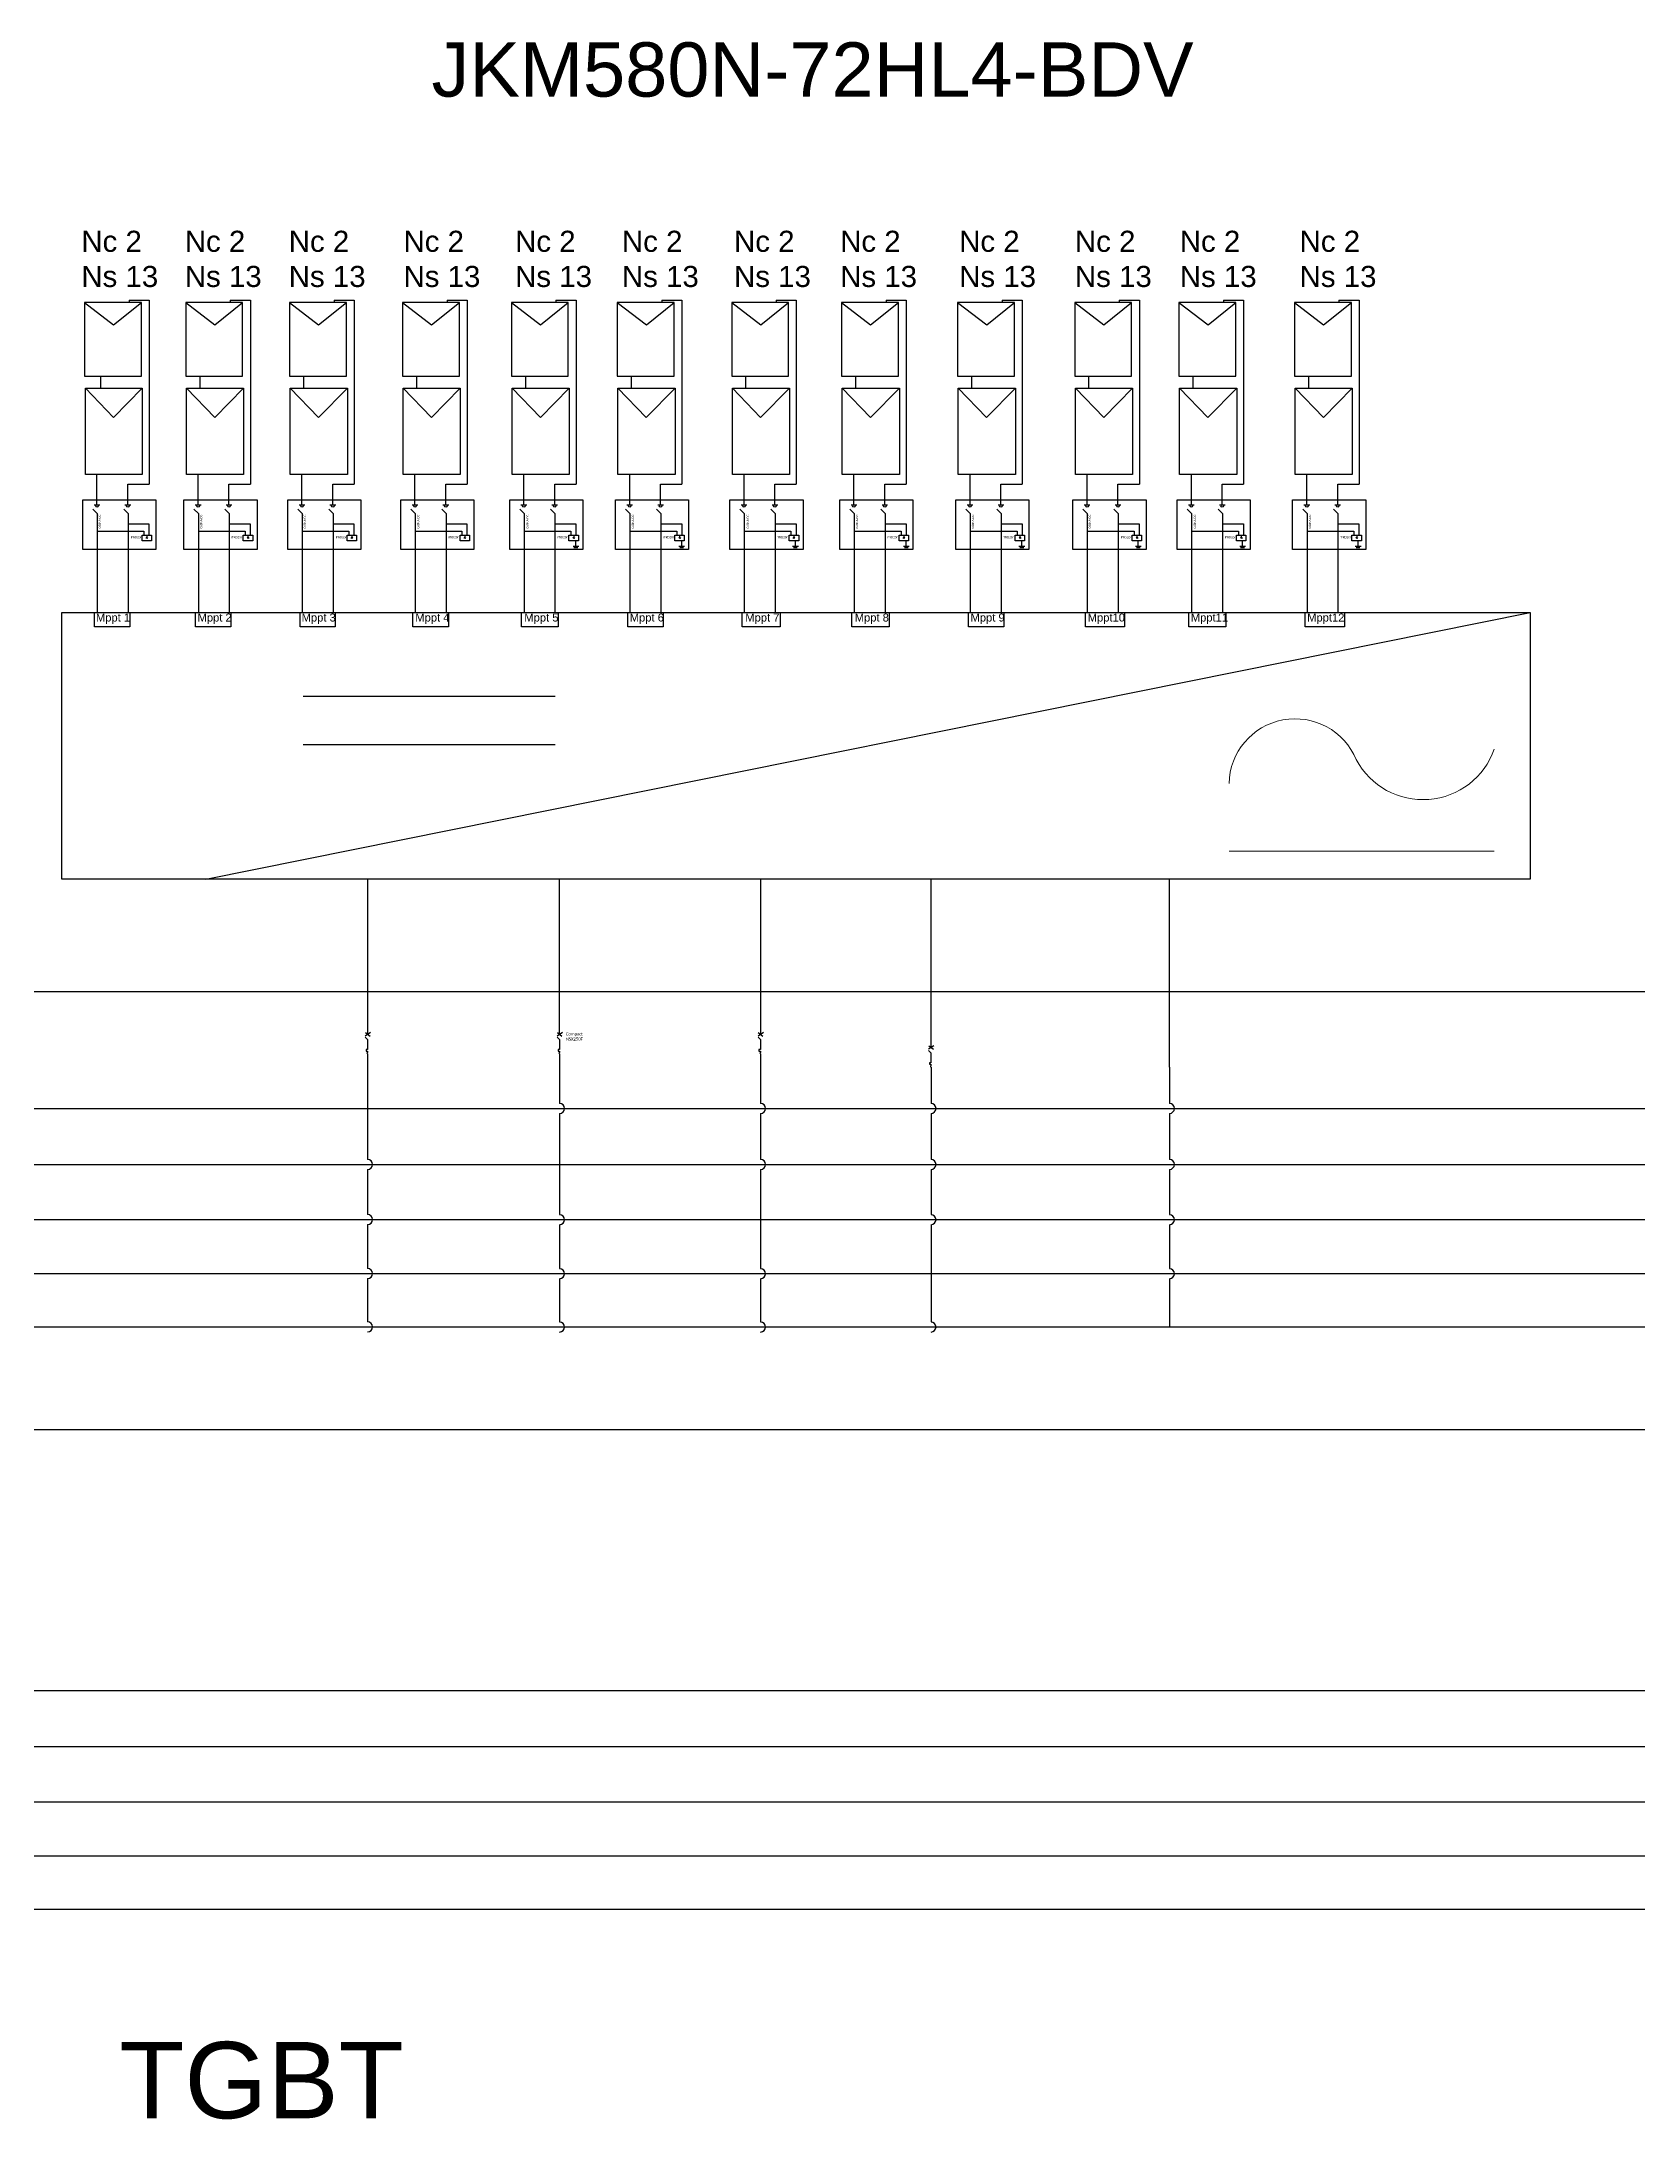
# Model space of a CAD drawing. Header units: inches. Extents: x 355 to 1848, y 183 to 399.
# Drawn here: x 1058.3 to 1196.9, y 218.6 to 399.1 of the extents above; entities that cross this region are included whole.
import ezdxf

# ---------------------------------------------------------------- set-up
doc = ezdxf.new("R2010")
doc.units = ezdxf.units.IN
doc.header["$MEASUREMENT"] = 0
doc.layers.add('PDF2_Geometry', color=7, linetype='Continuous', true_color=0x2676ba)
doc.styles.get("Standard").update_dxf_attribs({"font": 'arial.ttf'})

msp = doc.modelspace()

# ---------------------------------------------------------------- linework, layer by layer
for p, q in [((1061.99, 376.41), (1064.52, 374.47)), ((1064.52, 374.47), (1066.93, 376.41)), ((1070.78, 376.41), (1073.31, 374.47)), ((1073.31, 374.47), (1075.72, 376.41)), ((1079.8, 376.41), (1082.33, 374.47)), ((1082.33, 374.47), (1084.75, 376.41)), ((1089.62, 376.41), (1092.15, 374.47)), ((1092.15, 374.47), (1094.56, 376.41)), ((1099.08, 376.41), (1101.61, 374.47)), ((1101.61, 374.47), (1104.02, 376.41)), ((1108.28, 376.41), (1110.81, 374.47)), ((1110.81, 374.47), (1113.22, 376.41)), ((1118.22, 376.41), (1120.74, 374.47)), ((1120.74, 374.47), (1123.16, 376.41)), ((1127.77, 376.41), (1130.29, 374.47)), ((1130.29, 374.47), (1132.71, 376.41)), ((1137.85, 376.41), (1140.38, 374.47)), ((1140.38, 374.47), (1142.79, 376.41)), ((1148.02, 376.41), (1150.55, 374.47)), ((1150.55, 374.47), (1152.96, 376.41)), ((1157.08, 376.41), (1159.61, 374.47)), ((1159.61, 374.47), (1162.02, 376.41)), ((1167.11, 376.41), (1169.64, 374.47)), ((1169.64, 374.47), (1172.06, 376.41)), ((1062.06, 368.97), (1064.51, 366.42)), ((1064.51, 366.42), (1067.01, 368.97)), ((1070.85, 368.97), (1073.3, 366.42)), ((1073.3, 366.42), (1075.81, 368.97)), ((1079.87, 368.97), (1082.32, 366.42)), ((1082.32, 366.42), (1084.83, 368.97)), ((1089.68, 368.97), (1092.14, 366.42)), ((1092.14, 366.42), (1094.64, 368.97)), ((1099.15, 368.97), (1101.6, 366.42)), ((1101.6, 366.42), (1104.11, 368.97)), ((1108.34, 368.97), (1110.8, 366.42)), ((1110.8, 366.42), (1113.3, 368.97)), ((1118.28, 368.97), (1120.73, 366.42)), ((1120.73, 366.42), (1123.24, 368.97)), ((1127.83, 368.97), (1130.29, 366.42)), ((1130.29, 366.42), (1132.79, 368.97)), ((1137.91, 368.97), (1140.37, 366.42)), ((1140.37, 366.42), (1142.87, 368.97)), ((1148.08, 368.97), (1150.54, 366.42)), ((1150.54, 366.42), (1153.04, 368.97)), ((1157.14, 368.97), (1159.6, 366.42)), ((1159.6, 366.42), (1162.1, 368.97)), ((1167.18, 368.97), (1169.63, 366.42)), ((1169.63, 366.42), (1172.14, 368.97)), ((1062.82, 358.86), (1063.07, 358.86)), ((1063.07, 358.86), (1063.32, 358.86)), ((1065.5, 358.86), (1065.75, 358.86)), ((1065.75, 358.86), (1066, 358.86)), ((1071.61, 358.86), (1071.86, 358.86)), ((1071.86, 358.86), (1072.11, 358.86)), ((1074.29, 358.86), (1074.54, 358.86)), ((1074.54, 358.86), (1074.79, 358.86)), ((1080.63, 358.86), (1080.88, 358.86)), ((1080.88, 358.86), (1081.13, 358.86)), ((1083.31, 358.86), (1083.56, 358.86)), ((1083.56, 358.86), (1083.81, 358.86)), ((1090.45, 358.86), (1090.7, 358.86)), ((1090.7, 358.86), (1090.95, 358.86)), ((1093.13, 358.86), (1093.38, 358.86)), ((1093.38, 358.86), (1093.63, 358.86)), ((1099.91, 358.86), (1100.16, 358.86)), ((1100.16, 358.86), (1100.41, 358.86)), ((1102.59, 358.86), (1102.84, 358.86)), ((1102.84, 358.86), (1103.09, 358.86)), ((1109.11, 358.86), (1109.36, 358.86)), ((1109.36, 358.86), (1109.61, 358.86)), ((1111.79, 358.86), (1112.04, 358.86)), ((1112.04, 358.86), (1112.29, 358.86)), ((1119.04, 358.86), (1119.29, 358.86)), ((1119.29, 358.86), (1119.54, 358.86)), ((1121.73, 358.86), (1121.97, 358.86)), ((1121.97, 358.86), (1122.22, 358.86)), ((1128.6, 358.86), (1128.84, 358.86)), ((1128.84, 358.86), (1129.09, 358.86)), ((1131.28, 358.86), (1131.53, 358.86)), ((1131.53, 358.86), (1131.77, 358.86)), ((1138.68, 358.86), (1138.93, 358.86)), ((1138.93, 358.86), (1139.17, 358.86)), ((1141.36, 358.86), (1141.61, 358.86)), ((1141.61, 358.86), (1141.86, 358.86)), ((1148.85, 358.86), (1149.1, 358.86)), ((1149.1, 358.86), (1149.34, 358.86)), ((1151.53, 358.86), (1151.78, 358.86)), ((1151.78, 358.86), (1152.03, 358.86)), ((1157.91, 358.86), (1158.16, 358.86)), ((1158.16, 358.86), (1158.41, 358.86)), ((1160.59, 358.86), (1160.84, 358.86)), ((1160.84, 358.86), (1161.09, 358.86)), ((1167.94, 358.86), (1168.19, 358.86)), ((1168.19, 358.86), (1168.44, 358.86)), ((1170.62, 358.86), (1170.87, 358.86)), ((1170.87, 358.86), (1171.12, 358.86)), ((1067.34, 356.02), (1067.47, 356.02)), ((1067.41, 355.93), (1067.34, 356.02)), ((1067.4, 356.22), (1067.4, 356.02)), ((1067.47, 356.02), (1067.41, 355.93)), ((1076.13, 356.02), (1076.27, 356.02)), ((1076.2, 355.93), (1076.13, 356.02)), ((1076.19, 356.22), (1076.19, 356.02)), ((1076.27, 356.02), (1076.2, 355.93)), ((1085.15, 356.02), (1085.29, 356.02)), ((1085.22, 355.93), (1085.15, 356.02)), ((1085.21, 356.22), (1085.21, 356.02)), ((1085.29, 356.02), (1085.22, 355.93)), ((1094.97, 356.02), (1095.1, 356.02)), ((1095.04, 355.93), (1094.97, 356.02)), ((1095.03, 356.22), (1095.03, 356.02)), ((1095.1, 356.02), (1095.04, 355.93)), ((1104.43, 356.02), (1104.56, 356.02)), ((1104.5, 355.93), (1104.43, 356.02)), ((1104.49, 356.22), (1104.49, 356.02)), ((1104.56, 356.02), (1104.5, 355.93)), ((1104.69, 355.26), (1104.69, 355.72)), ((1113.63, 356.02), (1113.76, 356.02)), ((1113.7, 355.93), (1113.63, 356.02)), ((1113.69, 356.22), (1113.69, 356.02)), ((1113.76, 356.02), (1113.7, 355.93)), ((1113.88, 355.26), (1113.88, 355.72)), ((1123.56, 356.02), (1123.7, 356.02)), ((1123.63, 355.93), (1123.56, 356.02)), ((1123.63, 356.22), (1123.63, 356.02)), ((1123.7, 356.02), (1123.63, 355.93)), ((1123.76, 355.26), (1123.76, 355.72)), ((1133.11, 356.02), (1133.25, 356.02)), ((1133.18, 355.93), (1133.11, 356.02)), ((1133.18, 356.22), (1133.18, 356.02)), ((1133.25, 356.02), (1133.18, 355.93)), ((1133.39, 355.26), (1133.39, 355.72)), ((1143.19, 356.02), (1143.33, 356.02)), ((1143.27, 355.93), (1143.19, 356.02)), ((1143.26, 356.22), (1143.26, 356.02)), ((1143.33, 356.02), (1143.27, 355.93)), ((1143.43, 355.26), (1143.43, 355.72)), ((1153.36, 356.02), (1153.5, 356.02)), ((1153.44, 355.93), (1153.36, 356.02)), ((1153.43, 356.22), (1153.43, 356.02)), ((1153.5, 356.02), (1153.44, 355.93)), ((1153.55, 355.26), (1153.55, 355.72)), ((1162.42, 356.02), (1162.56, 356.02)), ((1162.5, 355.93), (1162.42, 356.02)), ((1162.49, 356.22), (1162.49, 356.02)), ((1162.56, 356.02), (1162.5, 355.93)), ((1162.61, 355.26), (1162.61, 355.72)), ((1172.46, 356.02), (1172.6, 356.02)), ((1172.53, 355.93), (1172.46, 356.02)), ((1172.53, 356.22), (1172.53, 356.02)), ((1172.6, 356.02), (1172.53, 355.93)), ((1172.65, 355.26), (1172.65, 355.72)), ((1104.44, 355.26), (1104.69, 355.26)), ((1104.51, 355.13), (1104.85, 355.13)), ((1104.57, 355.01), (1104.8, 355.01)), ((1104.69, 355.26), (1104.94, 355.26)), ((1113.63, 355.26), (1113.88, 355.26)), ((1113.7, 355.13), (1114.03, 355.13)), ((1113.76, 355.01), (1113.99, 355.01)), ((1113.88, 355.26), (1114.13, 355.26)), ((1123.51, 355.26), (1123.76, 355.26)), ((1123.59, 355.13), (1123.92, 355.13)), ((1123.64, 355.01), (1123.88, 355.01)), ((1123.76, 355.26), (1124.01, 355.26)), ((1133.14, 355.26), (1133.39, 355.26)), ((1133.22, 355.13), (1133.55, 355.13)), ((1133.27, 355.01), (1133.51, 355.01)), ((1133.39, 355.26), (1133.64, 355.26)), ((1143.18, 355.26), (1143.43, 355.26)), ((1143.25, 355.13), (1143.59, 355.13)), ((1143.31, 355.01), (1143.54, 355.01)), ((1143.43, 355.26), (1143.68, 355.26)), ((1153.3, 355.26), (1153.55, 355.26)), ((1153.38, 355.13), (1153.71, 355.13)), ((1153.43, 355.01), (1153.67, 355.01)), ((1153.55, 355.26), (1153.8, 355.26)), ((1162.36, 355.26), (1162.61, 355.26)), ((1162.44, 355.13), (1162.77, 355.13)), ((1162.49, 355.01), (1162.73, 355.01)), ((1162.61, 355.26), (1162.86, 355.26)), ((1172.4, 355.26), (1172.65, 355.26)), ((1172.47, 355.13), (1172.8, 355.13)), ((1172.53, 355.01), (1172.76, 355.01)), ((1172.65, 355.26), (1172.9, 355.26)), ((1072.53, 326.34), (1187.59, 349.49)), ((1080.98, 342.24), (1102.88, 342.24)), ((1080.98, 338.04), (1102.88, 338.04)), ((1135.55, 311.72), (1135.55, 326.34)), ((1135.79, 311.88), (1135.33, 311.57)), ((1135.33, 311.47), (1135.53, 311.27)), ((1135.35, 311.88), (1135.75, 311.57)), ((1135.53, 310.39), (1135.41, 310.39)), ((1135.41, 310.39), (1135.41, 310.27)), ((1135.53, 311.27), (1135.53, 310.39)), ((1135.41, 310.27), (1135.53, 310.27)), ((1135.53, 310.27), (1135.53, 310.14)), ((1135.54, 310.03), (1135.54, 308.88)), ((1135.54, 310.03), (1135.54, 306.86)), ((1135.54, 305.99), (1135.54, 302)), ((1135.54, 301.13), (1135.54, 297.21)), ((1135.54, 296.34), (1135.54, 292.09)), ((1135.54, 292.09), (1135.54, 287.89))]:
    msp.add_line(p, q)
at = {"color": 242, "true_color": 0xcd2027}
for p, q in [((1065.86, 376.63), (1065.86, 376.41)), ((1065.86, 376.63), (1067.61, 376.63)), ((1067.61, 376.63), (1067.61, 360.63)), ((1074.65, 376.63), (1074.65, 376.41)), ((1074.65, 376.63), (1076.4, 376.63)), ((1076.4, 376.63), (1076.4, 360.63)), ((1083.67, 376.63), (1083.67, 376.41)), ((1083.67, 376.63), (1085.42, 376.63)), ((1085.42, 376.63), (1085.42, 360.63)), ((1093.49, 376.63), (1093.49, 376.41)), ((1093.49, 376.63), (1095.24, 376.63)), ((1095.24, 376.63), (1095.24, 360.63)), ((1102.95, 376.63), (1102.95, 376.41)), ((1102.95, 376.63), (1104.7, 376.63)), ((1104.7, 376.63), (1104.7, 360.63)), ((1112.15, 376.63), (1112.15, 376.41)), ((1112.15, 376.63), (1113.9, 376.63)), ((1113.9, 376.63), (1113.9, 360.63)), ((1122.08, 376.63), (1122.08, 376.41)), ((1122.08, 376.63), (1123.83, 376.63)), ((1123.83, 376.63), (1123.83, 360.63)), ((1131.63, 376.63), (1131.63, 376.41)), ((1131.63, 376.63), (1133.38, 376.63)), ((1133.38, 376.63), (1133.38, 360.63)), ((1141.71, 376.63), (1141.71, 376.41)), ((1141.71, 376.63), (1143.47, 376.63)), ((1143.47, 376.63), (1143.47, 360.63)), ((1151.88, 376.63), (1151.88, 376.41)), ((1151.88, 376.63), (1153.64, 376.63)), ((1153.64, 376.63), (1153.64, 360.63)), ((1160.94, 376.63), (1160.94, 376.41)), ((1160.94, 376.63), (1162.7, 376.63)), ((1162.7, 376.63), (1162.7, 360.63)), ((1170.98, 376.63), (1170.98, 376.41)), ((1170.98, 376.63), (1172.73, 376.63)), ((1172.73, 376.63), (1172.73, 360.63)), ((1065.75, 358.86), (1065.75, 360.63)), ((1065.75, 360.63), (1067.61, 360.63)), ((1074.54, 358.86), (1074.54, 360.63)), ((1074.54, 360.63), (1076.4, 360.63)), ((1083.56, 358.86), (1083.56, 360.63)), ((1083.56, 360.63), (1085.42, 360.63)), ((1093.38, 358.86), (1093.38, 360.63)), ((1093.38, 360.63), (1095.24, 360.63)), ((1102.84, 358.86), (1102.84, 360.63)), ((1102.84, 360.63), (1104.7, 360.63)), ((1112.04, 358.86), (1112.04, 360.63)), ((1112.04, 360.63), (1113.9, 360.63)), ((1121.97, 358.86), (1121.97, 360.63)), ((1121.97, 360.63), (1123.83, 360.63)), ((1131.53, 358.86), (1131.53, 360.63)), ((1131.53, 360.63), (1133.38, 360.63)), ((1141.61, 358.86), (1141.61, 360.63)), ((1141.61, 360.63), (1143.47, 360.63)), ((1151.78, 358.86), (1151.78, 360.63)), ((1151.78, 360.63), (1153.64, 360.63)), ((1160.84, 358.86), (1160.84, 360.63)), ((1160.84, 360.63), (1162.7, 360.63)), ((1170.87, 358.86), (1170.87, 360.63)), ((1170.87, 360.63), (1172.73, 360.63)), ((1065.4, 358.48), (1065.77, 358.09)), ((1074.19, 358.48), (1074.56, 358.09)), ((1083.21, 358.48), (1083.58, 358.09)), ((1093.03, 358.48), (1093.4, 358.09)), ((1102.49, 358.48), (1102.86, 358.09)), ((1111.69, 358.48), (1112.06, 358.09)), ((1121.62, 358.48), (1121.99, 358.09)), ((1131.17, 358.48), (1131.54, 358.09)), ((1141.25, 358.48), (1141.63, 358.09)), ((1151.42, 358.48), (1151.8, 358.09)), ((1160.49, 358.48), (1160.86, 358.09)), ((1170.52, 358.48), (1170.89, 358.09))]:
    msp.add_line(p, q, dxfattribs=at)
at = {"color": 5}
for p, q in [((1063.42, 368.97), (1063.42, 370.03)), ((1072.03, 368.97), (1072.03, 370.03)), ((1081.05, 368.97), (1081.05, 370.03)), ((1090.86, 368.97), (1090.86, 370.03)), ((1100.33, 368.97), (1100.33, 370.03)), ((1109.52, 368.97), (1109.52, 370.03)), ((1119.46, 368.97), (1119.46, 370.03)), ((1129.01, 368.97), (1129.01, 370.03)), ((1139.09, 368.97), (1139.09, 370.03)), ((1149.26, 368.97), (1149.26, 370.03)), ((1158.32, 368.97), (1158.32, 370.03)), ((1168.36, 368.97), (1168.36, 370.03)), ((1062.71, 358.48), (1063.08, 358.09)), ((1071.5, 358.48), (1071.88, 358.09)), ((1080.53, 358.48), (1080.9, 358.09)), ((1090.34, 358.48), (1090.71, 358.09)), ((1099.8, 358.48), (1100.18, 358.09)), ((1128.49, 358.48), (1128.86, 358.09)), ((1138.57, 358.48), (1138.94, 358.09)), ((1148.74, 358.48), (1149.11, 358.09)), ((1157.8, 358.48), (1158.17, 358.09)), ((1167.84, 358.48), (1168.21, 358.09)), ((1063.08, 356.56), (1067.15, 356.56)), ((1067.15, 356.56), (1067.15, 356.22)), ((1071.88, 356.56), (1075.94, 356.56)), ((1075.94, 356.56), (1075.94, 356.22)), ((1080.9, 356.56), (1084.96, 356.56)), ((1084.96, 356.56), (1084.96, 356.22)), ((1090.71, 356.56), (1094.78, 356.56)), ((1094.78, 356.56), (1094.78, 356.22)), ((1100.18, 356.56), (1104.24, 356.56)), ((1104.24, 356.56), (1104.24, 356.22)), ((1109.37, 356.56), (1113.44, 356.56)), ((1113.44, 356.56), (1113.44, 356.22)), ((1119.31, 356.56), (1123.37, 356.56)), ((1123.37, 356.56), (1123.37, 356.22)), ((1128.86, 356.56), (1132.93, 356.56)), ((1132.93, 356.56), (1132.93, 356.22)), ((1138.94, 356.56), (1143.01, 356.56)), ((1143.01, 356.56), (1143.01, 356.22)), ((1149.11, 356.56), (1153.18, 356.56)), ((1153.18, 356.56), (1153.18, 356.22)), ((1158.17, 356.56), (1162.24, 356.56)), ((1162.24, 356.56), (1162.24, 356.22)), ((1168.21, 356.56), (1172.27, 356.56)), ((1172.27, 356.56), (1172.27, 356.22)), ((1086.6, 312.87), (1086.6, 326.34)), ((1086.83, 313.03), (1086.38, 312.72)), ((1086.38, 312.62), (1086.58, 312.42)), ((1086.39, 313.03), (1086.8, 312.72)), ((1086.58, 312.42), (1086.58, 311.54)), ((1086.58, 311.54), (1086.46, 311.54)), ((1086.46, 311.54), (1086.46, 311.42)), ((1086.46, 311.42), (1086.58, 311.42)), ((1086.58, 311.42), (1086.58, 311.29)), ((1086.58, 311.18), (1086.58, 306.43)), ((1086.58, 306.43), (1086.58, 302)), ((1086.58, 301.13), (1086.58, 297.21)), ((1086.58, 296.34), (1086.58, 292.52)), ((1086.58, 291.65), (1086.58, 287.89))]:
    msp.add_line(p, q, dxfattribs=at)
at = {"color": 177, "true_color": 0x293189}
for p, q in [((1063.07, 358.86), (1063.07, 361.47)), ((1071.86, 358.86), (1071.86, 361.47)), ((1080.88, 358.86), (1080.88, 361.47)), ((1090.7, 358.86), (1090.7, 361.47)), ((1100.16, 358.86), (1100.16, 361.47)), ((1109.36, 358.86), (1109.36, 361.47)), ((1119.29, 358.86), (1119.29, 361.47)), ((1128.84, 358.86), (1128.84, 361.47)), ((1138.93, 358.86), (1138.93, 361.47)), ((1149.1, 358.86), (1149.1, 361.47)), ((1158.16, 358.86), (1158.16, 361.47)), ((1168.19, 358.86), (1168.19, 361.47)), ((1063.08, 358.09), (1063.08, 349.49)), ((1071.88, 358.09), (1071.88, 349.49)), ((1080.9, 358.09), (1080.9, 349.49)), ((1090.71, 358.09), (1090.71, 349.49)), ((1100.18, 358.09), (1100.18, 349.49)), ((1109, 358.48), (1109.37, 358.09)), ((1109.37, 358.09), (1109.37, 349.49)), ((1118.94, 358.48), (1119.31, 358.09)), ((1119.31, 358.09), (1119.31, 349.49)), ((1128.86, 358.09), (1128.86, 349.49)), ((1138.94, 358.09), (1138.94, 349.49)), ((1149.11, 358.09), (1149.11, 349.49)), ((1158.17, 358.09), (1158.17, 349.49)), ((1168.21, 358.09), (1168.21, 349.49)), ((532.32, 306.43), (1512.2, 306.43)), ((532.32, 255.88), (1512.2, 255.88))]:
    msp.add_line(p, q, dxfattribs=at)
at = {"color": 244, "true_color": 0x991b1e}
for p, q in [((1065.77, 358.09), (1065.77, 349.49)), ((1074.56, 358.09), (1074.56, 349.49)), ((1083.58, 358.09), (1083.58, 349.49)), ((1093.4, 358.09), (1093.4, 349.49)), ((1102.86, 358.09), (1102.86, 349.49)), ((1112.06, 358.09), (1112.06, 349.49)), ((1121.99, 358.09), (1121.99, 349.49)), ((1131.54, 358.09), (1131.54, 349.49)), ((1141.63, 358.09), (1141.63, 349.49)), ((1151.8, 358.09), (1151.8, 349.49)), ((1160.86, 358.09), (1160.86, 349.49)), ((1170.89, 358.09), (1170.89, 349.49))]:
    msp.add_line(p, q, dxfattribs=at)
at = {"color": 1}
for p, q in [((1065.77, 357.19), (1067.59, 357.19)), ((1067.59, 357.19), (1067.59, 356.22)), ((1074.56, 357.19), (1076.38, 357.19)), ((1076.38, 357.19), (1076.38, 356.22)), ((1083.58, 357.19), (1085.4, 357.19)), ((1085.4, 357.19), (1085.4, 356.22)), ((1093.4, 357.19), (1095.22, 357.19)), ((1095.22, 357.19), (1095.22, 356.22)), ((1102.86, 357.19), (1104.68, 357.19)), ((1104.68, 357.19), (1104.68, 356.22)), ((1112.06, 357.19), (1113.88, 357.19)), ((1113.88, 357.19), (1113.88, 356.22)), ((1121.99, 357.19), (1123.81, 357.19)), ((1123.81, 357.19), (1123.81, 356.22)), ((1131.54, 357.19), (1133.37, 357.19)), ((1133.37, 357.19), (1133.37, 356.22)), ((1141.63, 357.19), (1143.45, 357.19)), ((1143.45, 357.19), (1143.45, 356.22)), ((1151.8, 357.19), (1153.62, 357.19)), ((1153.62, 357.19), (1153.62, 356.22)), ((1160.86, 357.19), (1162.68, 357.19)), ((1162.68, 357.19), (1162.68, 356.22)), ((1170.89, 357.19), (1172.71, 357.19)), ((1172.71, 357.19), (1172.71, 356.22)), ((1103.27, 312.87), (1103.27, 326.34)), ((1103.51, 313.03), (1103.05, 312.72)), ((1103.05, 312.62), (1103.25, 312.42)), ((1103.07, 313.03), (1103.47, 312.72)), ((1103.25, 312.42), (1103.25, 311.54)), ((1103.25, 311.54), (1103.13, 311.54)), ((1103.13, 311.54), (1103.13, 311.42)), ((1103.13, 311.42), (1103.25, 311.42)), ((1103.25, 311.42), (1103.25, 311.29)), ((1103.26, 311.18), (1103.26, 310.03)), ((1103.26, 310.03), (1103.26, 306.86)), ((1103.26, 305.99), (1103.26, 301.57)), ((532.32, 301.57), (1512.2, 301.57)), ((1103.26, 301.57), (1103.26, 297.21)), ((1103.26, 296.34), (1103.26, 292.52)), ((1103.26, 291.65), (1103.26, 287.89)), ((532.32, 251.02), (1512.2, 251.02))]:
    msp.add_line(p, q, dxfattribs=at)
at = {"color": 18, "true_color": 0x000000}
for p, q in [((1120.74, 312.87), (1120.74, 326.34)), ((1120.97, 313.03), (1120.51, 312.72)), ((1120.51, 312.62), (1120.72, 312.42)), ((1120.53, 313.03), (1120.93, 312.72)), ((1120.72, 312.42), (1120.72, 311.54)), ((1120.72, 311.54), (1120.59, 311.54)), ((1120.59, 311.54), (1120.59, 311.42)), ((1120.59, 311.42), (1120.72, 311.42)), ((1120.72, 311.42), (1120.72, 311.29)), ((1120.72, 311.18), (1120.72, 310.03)), ((1120.72, 310.03), (1120.72, 306.86)), ((1120.72, 305.99), (1120.72, 302)), ((1120.72, 301.13), (1120.72, 296.78)), ((532.32, 296.78), (1512.2, 296.78)), ((1120.72, 296.78), (1120.72, 292.52)), ((1120.72, 291.65), (1120.72, 287.89)), ((532.32, 246.23), (1512.2, 246.23))]:
    msp.add_line(p, q, dxfattribs=at)
at = {"color": 116, "true_color": 0x136734}
for p, q in [((1156.25, 310.03), (1156.25, 326.34)), ((1156.25, 310.03), (1156.25, 306.86)), ((1156.25, 305.99), (1156.25, 302)), ((1156.25, 301.13), (1156.25, 297.21)), ((1156.25, 296.34), (1156.25, 292.52)), ((1156.25, 291.65), (1156.25, 287.46)), ((532.32, 287.46), (1512.2, 287.46)), ((532.32, 236.91), (1512.2, 236.91))]:
    msp.add_line(p, q, dxfattribs=at)
at = {"color": 7}
for p, q in [((532.32, 292.09), (1512.2, 292.09)), ((532.32, 241.54), (1512.2, 241.54))]:
    msp.add_line(p, q, dxfattribs=at)
for points in [[(1061.99, 370.03), (1066.93, 370.03), (1066.93, 376.41), (1061.99, 376.41)], [(1070.78, 370.03), (1075.72, 370.03), (1075.72, 376.41), (1070.78, 376.41)], [(1079.8, 370.03), (1084.75, 370.03), (1084.75, 376.41), (1079.8, 376.41)], [(1089.62, 370.03), (1094.56, 370.03), (1094.56, 376.41), (1089.62, 376.41)], [(1099.08, 370.03), (1104.02, 370.03), (1104.02, 376.41), (1099.08, 376.41)], [(1108.28, 370.03), (1113.22, 370.03), (1113.22, 376.41), (1108.28, 376.41)], [(1118.22, 370.03), (1123.16, 370.03), (1123.16, 376.41), (1118.22, 376.41)], [(1127.77, 370.03), (1132.71, 370.03), (1132.71, 376.41), (1127.77, 376.41)], [(1137.85, 370.03), (1142.79, 370.03), (1142.79, 376.41), (1137.85, 376.41)], [(1148.02, 370.03), (1152.96, 370.03), (1152.96, 376.41), (1148.02, 376.41)], [(1157.08, 370.03), (1162.02, 370.03), (1162.02, 376.41), (1157.08, 376.41)], [(1167.11, 370.03), (1172.06, 370.03), (1172.06, 376.41), (1167.11, 376.41)], [(1062.06, 368.97), (1067.01, 368.97), (1067.01, 361.47), (1062.06, 361.47)], [(1070.85, 368.97), (1075.81, 368.97), (1075.81, 361.47), (1070.85, 361.47)], [(1079.87, 368.97), (1084.83, 368.97), (1084.83, 361.47), (1079.87, 361.47)], [(1089.68, 368.97), (1094.64, 368.97), (1094.64, 361.47), (1089.68, 361.47)], [(1099.15, 368.97), (1104.11, 368.97), (1104.11, 361.47), (1099.15, 361.47)], [(1108.34, 368.97), (1113.3, 368.97), (1113.3, 361.47), (1108.34, 361.47)], [(1118.28, 368.97), (1123.24, 368.97), (1123.24, 361.47), (1118.28, 361.47)], [(1127.83, 368.97), (1132.79, 368.97), (1132.79, 361.47), (1127.83, 361.47)], [(1137.91, 368.97), (1142.87, 368.97), (1142.87, 361.47), (1137.91, 361.47)], [(1148.08, 368.97), (1153.04, 368.97), (1153.04, 361.47), (1148.08, 361.47)], [(1157.14, 368.97), (1162.1, 368.97), (1162.1, 361.47), (1157.14, 361.47)], [(1167.18, 368.97), (1172.14, 368.97), (1172.14, 361.47), (1167.18, 361.47)], [(1061.84, 359.27), (1068.19, 359.27), (1068.19, 354.97), (1061.84, 354.97)], [(1070.63, 359.27), (1076.98, 359.27), (1076.98, 354.97), (1070.63, 354.97)], [(1079.65, 359.27), (1086, 359.27), (1086, 354.97), (1079.65, 354.97)], [(1089.47, 359.27), (1095.82, 359.27), (1095.82, 354.97), (1089.47, 354.97)], [(1098.93, 359.27), (1105.28, 359.27), (1105.28, 354.97), (1098.93, 354.97)], [(1108.13, 359.27), (1114.48, 359.27), (1114.48, 354.97), (1108.13, 354.97)], [(1118.06, 359.27), (1124.42, 359.27), (1124.42, 354.97), (1118.06, 354.97)], [(1127.61, 359.27), (1133.97, 359.27), (1133.97, 354.97), (1127.61, 354.97)], [(1137.7, 359.27), (1144.05, 359.27), (1144.05, 354.97), (1137.7, 354.97)], [(1147.87, 359.27), (1154.22, 359.27), (1154.22, 354.97), (1147.87, 354.97)], [(1156.93, 359.27), (1163.28, 359.27), (1163.28, 354.97), (1156.93, 354.97)], [(1166.96, 359.27), (1173.31, 359.27), (1173.31, 354.97), (1166.96, 354.97)], [(1066.99, 356.22), (1067.81, 356.22), (1067.81, 355.72), (1066.99, 355.72)], [(1075.78, 356.22), (1076.6, 356.22), (1076.6, 355.72), (1075.78, 355.72)], [(1084.8, 356.22), (1085.62, 356.22), (1085.62, 355.72), (1084.8, 355.72)], [(1094.62, 356.22), (1095.44, 356.22), (1095.44, 355.72), (1094.62, 355.72)], [(1104.08, 356.22), (1104.9, 356.22), (1104.9, 355.72), (1104.08, 355.72)], [(1113.28, 356.22), (1114.1, 356.22), (1114.1, 355.72), (1113.28, 355.72)], [(1123.22, 356.22), (1124.04, 356.22), (1124.04, 355.72), (1123.22, 355.72)], [(1132.77, 356.22), (1133.59, 356.22), (1133.59, 355.72), (1132.77, 355.72)], [(1142.85, 356.22), (1143.67, 356.22), (1143.67, 355.72), (1142.85, 355.72)], [(1153.02, 356.22), (1153.84, 356.22), (1153.84, 355.72), (1153.02, 355.72)], [(1162.08, 356.22), (1162.9, 356.22), (1162.9, 355.72), (1162.08, 355.72)], [(1172.11, 356.22), (1172.94, 356.22), (1172.94, 355.72), (1172.11, 355.72)], [(1060.03, 349.49), (1187.59, 349.49), (1187.59, 326.34), (1060.02, 326.34)], [(1062.87, 349.49), (1065.93, 349.49), (1065.93, 348.26), (1062.87, 348.26)], [(1071.64, 349.49), (1074.7, 349.49), (1074.7, 348.26), (1071.64, 348.26)], [(1080.72, 349.49), (1083.78, 349.49), (1083.78, 348.26), (1080.72, 348.26)], [(1090.52, 349.49), (1093.6, 349.49), (1093.6, 348.26), (1090.52, 348.26)], [(1099.96, 349.49), (1103.15, 349.49), (1103.15, 348.26), (1099.96, 348.26)], [(1109.2, 349.49), (1112.26, 349.49), (1112.26, 348.26), (1109.2, 348.26)], [(1119.12, 349.49), (1122.42, 349.49), (1122.42, 348.26), (1119.12, 348.26)], [(1128.65, 349.49), (1131.89, 349.49), (1131.89, 348.26), (1128.65, 348.26)], [(1138.8, 349.49), (1141.85, 349.49), (1141.85, 348.26), (1138.8, 348.26)], [(1148.97, 349.49), (1152.36, 349.49), (1152.36, 348.26), (1148.97, 348.26)], [(1157.93, 349.49), (1161.16, 349.49), (1161.16, 348.26), (1157.93, 348.26)], [(1168.04, 349.49), (1171.46, 349.49), (1171.46, 348.26), (1168.04, 348.26)], [(1473.76, 316.55), (522.6, 316.55), (522.6, 278.55), (1473.76, 278.55)]]:
    msp.add_lwpolyline(points, close=True)
for centre in [(1063.07, 358.75), (1065.75, 358.75), (1071.86, 358.75), (1074.54, 358.75), (1080.88, 358.75), (1083.56, 358.75), (1090.7, 358.75), (1093.38, 358.75), (1100.16, 358.75), (1102.84, 358.75), (1109.36, 358.75), (1112.04, 358.75), (1119.29, 358.75), (1121.97, 358.75), (1128.84, 358.75), (1131.53, 358.75), (1138.93, 358.75), (1141.61, 358.75), (1149.1, 358.75), (1151.78, 358.75), (1158.16, 358.75), (1160.84, 358.75), (1168.19, 358.75), (1170.87, 358.75)]:
    msp.add_circle(centre, 0.11)
at = {"color": 5}
for centre, radius, start, end in [((1086.58, 311.24), 0.0521, 92.8678, 272.8678), ((1086.58, 301.57), 0.434, 270, 90), ((1086.58, 296.78), 0.434, 270, 90), ((1086.58, 292.09), 0.434, 270, 90), ((1086.58, 287.46), 0.434, 270, 90)]:
    msp.add_arc(centre, radius, start, end, dxfattribs=at)
at = {"color": 1}
for centre, radius, start, end in [((1103.26, 311.24), 0.0521, 92.8678, 272.8678), ((1103.26, 306.43), 0.434, 270, 90), ((1103.26, 296.77), 0.434, 270, 90), ((1103.26, 292.08), 0.434, 270, 90), ((1103.26, 287.45), 0.434, 270, 90)]:
    msp.add_arc(centre, radius, start, end, dxfattribs=at)
at = {"color": 18, "true_color": 0x000000}
for centre, radius, start, end in [((1120.72, 311.24), 0.0521, 92.8678, 272.8678), ((1120.72, 306.43), 0.434, 270, 90), ((1120.72, 301.57), 0.434, 270, 90), ((1120.72, 292.08), 0.434, 270, 90), ((1120.72, 287.45), 0.434, 270, 90)]:
    msp.add_arc(centre, radius, start, end, dxfattribs=at)
for centre, radius, start, end in [((1135.54, 310.09), 0.0521, 92.8678, 272.8678), ((1135.54, 306.43), 0.434, 270, 90), ((1135.54, 301.57), 0.434, 270, 90), ((1135.54, 296.77), 0.434, 270, 90), ((1135.54, 287.45), 0.434, 270, 90)]:
    msp.add_arc(centre, radius, start, end)
at = {"color": 116, "true_color": 0x136734}
for centre in [(1156.25, 306.43), (1156.25, 301.57), (1156.25, 296.77), (1156.25, 292.08)]:
    msp.add_arc(centre, 0.434, 270, 90, dxfattribs=at)
at = {"layer": 'PDF2_Geometry', "color": 7, "lineweight": 0}
msp.add_lwpolyline([(1161.43, 334.64, -0.81134), (1172.49, 336.72, 0.653005), (1184.48, 337.64)], format="xyb", dxfattribs=at)
msp.add_lwpolyline([(1161.43, 328.78), (1184.48, 328.78)], dxfattribs=at)

# ---------------------------------------------------------------- texts
at = {"attachment_point": 1}
for s, width, gutter_width, insert, char_height in [('{\\H0.54167x;\\C7;JKM580N-72HL4-BDV}', 15036.7546, 43.5, (1092.14, 399.01), 8.6992), ('Nc 2\\PNs 13', 48.8988, 9.15, (1061.71, 382.65), 1.831), ('Nc 2\\PNs 13', 48.8988, 9.15, (1070.7, 382.65), 1.831), ('Nc 2\\PNs 13', 48.8988, 9.15, (1079.73, 382.65), 1.831), ('Nc 2\\PNs 13', 48.8988, 9.15, (1089.7, 382.65), 1.831), ('Nc 2\\PNs 13', 48.8988, 9.15, (1099.4, 382.65), 1.831), ('Nc 2\\PNs 13', 48.8988, 9.15, (1108.68, 382.65), 1.831), ('Nc 2\\PNs 13', 48.8988, 9.15, (1118.42, 382.65), 1.831), ('Nc 2\\PNs 13', 48.8988, 9.15, (1127.64, 382.65), 1.831), ('Nc 2\\PNs 13', 48.8988, 9.15, (1137.98, 382.65), 1.831), ('Nc 2\\PNs 13', 48.8988, 9.15, (1148.04, 382.65), 1.831), ('Nc 2\\PNs 13', 48.8988, 9.15, (1157.15, 382.65), 1.831), ('Nc 2\\PNs 13', 48.8988, 9.15, (1167.56, 382.65), 1.831), ('{\\fCalibri|b0|i0|c0|p34;\\H0.91667x;\\C3;iPRD20r}', 0.9874, 1, (1066.01, 356.13), 0.2), ('{\\fCalibri|b0|i0|c0|p34;\\H0.91667x;\\C3;iPRD20r}', 0.9874, 1, (1074.73, 356.13), 0.2), ('{\\fCalibri|b0|i0|c0|p34;\\H0.91667x;\\C3;iPRD20r}', 0.9874, 1, (1083.82, 356.13), 0.2), ('{\\fCalibri|b0|i0|c0|p34;\\H0.91667x;\\C3;iPRD20r}', 0.9874, 1, (1093.56, 356.13), 0.2), ('{\\fCalibri|b0|i0|c0|p34;\\H0.91667x;\\C3;iPRD20r}', 0.9874, 1, (1103.03, 356.13), 0.2), ('{\\fCalibri|b0|i0|c0|p34;\\H0.91667x;\\C3;iPRD20r}', 0.9874, 1, (1112.27, 356.13), 0.2), ('{\\fCalibri|b0|i0|c0|p34;\\H0.91667x;\\C3;iPRD20r}', 0.9874, 1, (1122.15, 356.13), 0.2), ('{\\fCalibri|b0|i0|c0|p34;\\H0.91667x;\\C3;iPRD20r}', 0.9874, 1, (1131.7, 356.13), 0.2), ('{\\fCalibri|b0|i0|c0|p34;\\H0.91667x;\\C3;iPRD20r}', 0.9874, 1, (1141.79, 356.13), 0.2), ('{\\fCalibri|b0|i0|c0|p34;\\H0.91667x;\\C3;iPRD20r}', 0.9874, 1, (1152.02, 356.13), 0.2), ('{\\fCalibri|b0|i0|c0|p34;\\H0.91667x;\\C3;iPRD20r}', 0.9874, 1, (1161.06, 356.13), 0.2), ('{\\fCalibri|b0|i0|c0|p34;\\H0.91667x;\\C3;iPRD20r}', 0.9874, 1, (1171.1, 356.13), 0.2), ('Mppt 1', 9.1606, 1, (1062.98, 349.41), 0.695), ('Mppt 2', 9.1606, 1, (1071.81, 349.41), 0.695), ('Mppt 3 ', 9.1606, 1, (1080.85, 349.41), 0.695), ('Mppt 4', 9.1606, 1, (1090.73, 349.41), 0.695), ('Mppt 5', 9.1606, 1, (1100.2, 349.41), 0.695), ('Mppt 6', 9.1606, 1, (1109.36, 349.41), 0.695), ('Mppt 7', 9.1606, 1, (1119.4, 349.41), 0.695), ('Mppt 8', 9.1606, 1, (1128.91, 349.41), 0.695), ('Mppt 9', 9.1606, 1, (1138.97, 349.41), 0.695), ('Mppt10', 9.1606, 1, (1149.15, 349.41), 0.695), ('Mppt11', 9.1606, 1, (1158.11, 349.41), 0.695), ('Mppt12', 9.1606, 1, (1168.22, 349.41), 0.695), ('{\\fCalibri|b0|i0|c0|p34;\\H0.91667x;\\C1;Compact NSX250F}', 2.2325, 1.43, (1103.81, 313.03), 0.286), ('TGBT', 37.9922, 1, (1065.01, 225.37), 6.636)]:
    msp.add_mtext_dynamic_manual_height_columns(s, width=width, gutter_width=gutter_width, heights=[0], dxfattribs=dict(at, insert=insert, char_height=char_height))
at = {"char_height": 0.2, "attachment_point": 1, "rotation": 90}
for insert in [(1063.21, 356.79), (1072.03, 356.79), (1081.03, 356.79), (1090.89, 356.79), (1100.38, 356.79), (1109.54, 356.79), (1119.52, 356.79), (1129.02, 356.79), (1139.09, 356.79), (1149.23, 356.79), (1158.37, 356.79), (1168.37, 356.79)]:
    msp.add_mtext_dynamic_manual_height_columns('{\\fCalibri|b0|i0|c0|p34;\\H0.91667x;\\C5;C60NA-DC}', width=1.3157, gutter_width=1, heights=[0], dxfattribs=dict(at, insert=insert))

doc.saveas('drawing.dxf')
